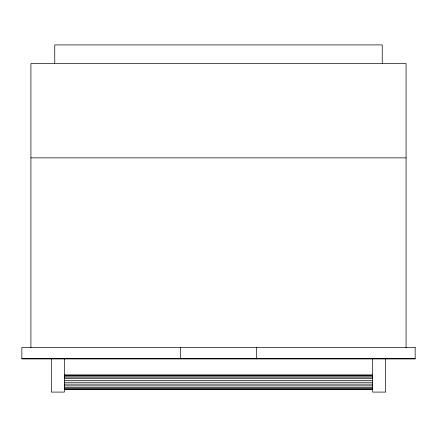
<?xml version="1.0" encoding="UTF-8"?>
<svg xmlns="http://www.w3.org/2000/svg" width="437" height="437" viewBox="0 0 437 437"><rect width="100%" height="100%" fill="white"/><g stroke="black" fill="none" stroke-linecap="round" stroke-linejoin="round"><path stroke-width="0.66" d="M30.918 157.872L406.082 157.872M21.85 358.668L415.15 358.668M64.348 374.99L372.652 374.99M64.348 375.236L372.652 375.236M64.348 375.962L372.652 375.962M64.348 377.115L372.652 377.115M64.348 378.617L372.652 378.617M64.348 380.37L372.652 380.37M64.348 382.244L372.652 382.244M64.348 384.123L372.652 384.123M64.348 385.871L372.652 385.871M64.348 387.373L372.652 387.373M64.348 388.526L372.652 388.526M64.348 389.252L372.652 389.252M64.348 389.498L372.652 389.498M406.082 347.53L406.082 63.562L30.918 63.562L30.918 347.53M385.614 358.93L385.614 392.093L372.657 392.093L372.657 358.93M382.244 63.562L382.244 44.907L54.756 44.907L54.756 63.562M256.585 347.53L256.585 358.93M180.415 347.53L180.415 358.93M64.343 358.93L64.343 392.093L51.386 392.093L51.386 358.93M415.15 347.53L21.85 347.53L21.85 358.93L415.15 358.93L415.15 347.53"/></g></svg>
